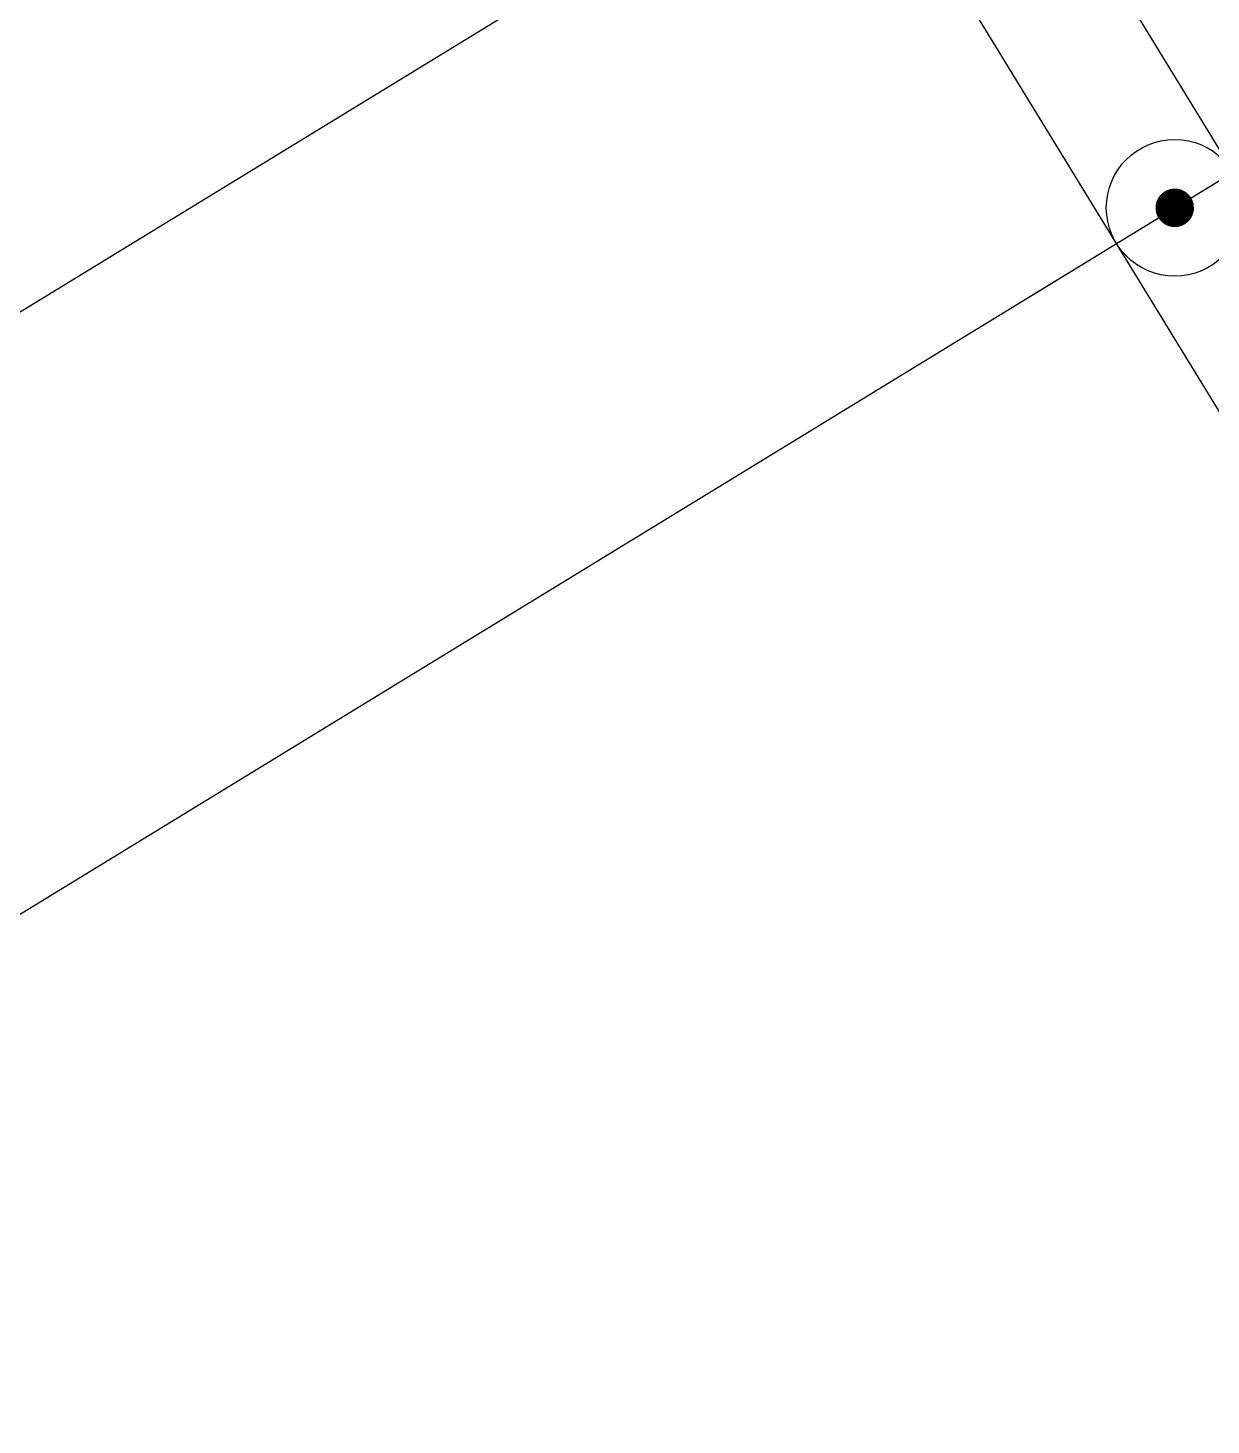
# Model space of a CAD drawing. Header units: millimetres. Extents: x 308437 to 311888, y 6841816 to 6843567.
# Drawn here: x 311668.376 to 311670.218, y 6842033.684 to 6842035.86 of the extents above; entities that cross this region are included whole.
import ezdxf

# ---------------------------------------------------------------- set-up
doc = ezdxf.new("R2010")
doc.units = ezdxf.units.MM
doc.linetypes.add('CENTER', pattern=[2, 1.25, -0.25, 0.25, -0.25])
for name, color, linetype in [('C-ESTRUCTURA', 94, 'Continuous'), ('E-CONDUCTOR', 40, 'Continuous'), ('E-EQUIPOS', 54, 'Continuous')]:
    doc.layers.add(name, color=color, linetype=linetype)

# ---------------------------------------------------------------- blocks, each defined once
blk = doc.blocks.new('A$C5E073844')
at = {"layer": 'E-EQUIPOS', "const_width": 30}
blk.add_lwpolyline([(660, -200, 1), (690, -200, 1)], format="xyb", close=True, dxfattribs=at)
at = {"layer": 'E-EQUIPOS'}
blk.add_circle((675, -200), 106.5, dxfattribs=at)
blk = doc.blocks.new('Parrón')
at = {"layer": 'C-ESTRUCTURA', "linetype": 'Continuous'}
blk.add_lwpolyline([(38.5959, 22.2353), (38.809, 22.2353), (38.809, 19.2353), (38.5959, 19.2353), (38.5959, 22.2353)], dxfattribs=at)
at = {"layer": 'E-CONDUCTOR'}
for points in [[(34.9071, 20.7353), (39.21, 20.7353)], [(34.9071, 20.0353), (36.0024, 19.9353), (39.21, 19.9353)]]:
    blk.add_lwpolyline(points, dxfattribs=at)
at = {"layer": 'E-EQUIPOS', "color": 1, "linetype": 'CENTER'}
blk.add_line((38.4341, 19.9353), (38.9708, 19.9353), dxfattribs=at)
at = {"layer": 'E-EQUIPOS', "xscale": 0.001, "yscale": 0.001, "zscale": 0.001, "rotation": 270}
blk.add_blockref('A$C5E073844', (38.9024, 20.6103), dxfattribs=at)

msp = doc.modelspace()

# ---------------------------------------------------------------- block references
at = {"rotation": 31.45904213535047}
msp.add_blockref('Parrón', (311647.5516, 6841998.3761), dxfattribs=at)

doc.saveas('drawing.dxf')
